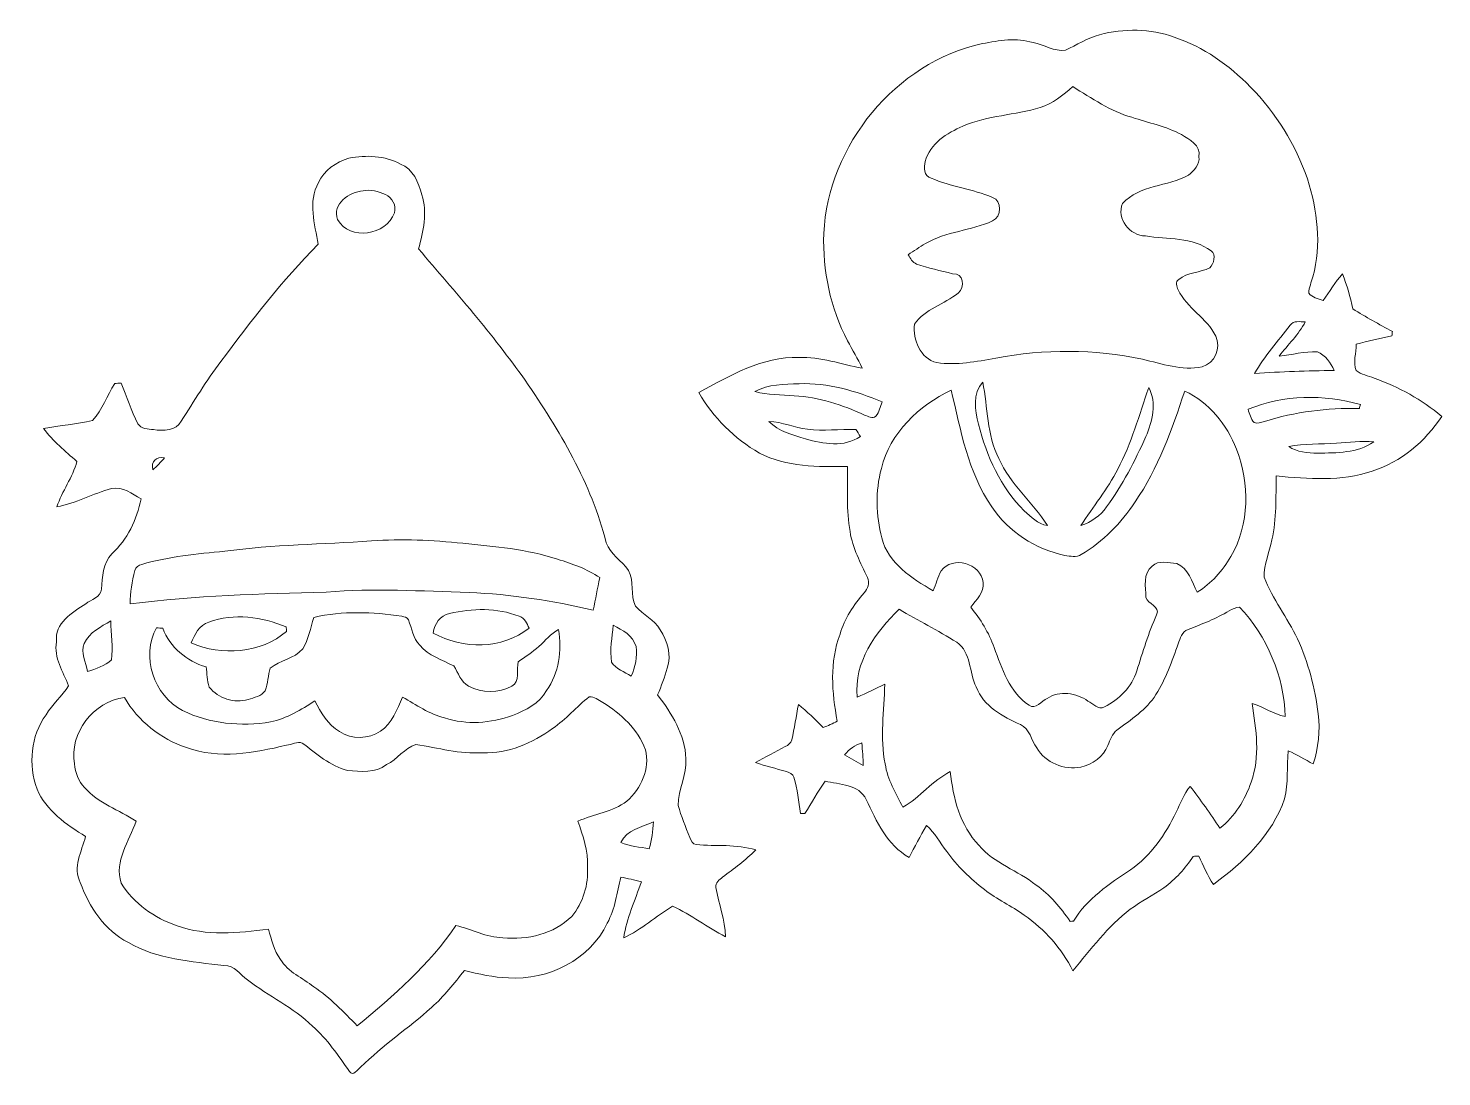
# Model space of a CAD drawing. Header units: centimetres. Extents: x -16.4 to 16.3, y -12.2 to 12.1.
import ezdxf

# ---------------------------------------------------------------- set-up
doc = ezdxf.new("R2010")
doc.units = ezdxf.units.CM
doc.header["$MEASUREMENT"] = 0
doc.layers.add('Layer 1', color=7, linetype='Continuous')

msp = doc.modelspace()

# ---------------------------------------------------------------- linework, layer by layer
at = {"layer": 'Layer 1', "color": 8, "lineweight": 9}
for points, knots in [([(8.41485, 11.99671), (8.97894, 12.14558), (9.59207, 12.13994), (10.14346, 11.93921), (10.14346, 11.93921), (10.82079, 11.71696), (11.41981, 11.29362), (11.91123, 10.78209), (11.91123, 10.78209), (12.51236, 10.18766), (12.95192, 9.44295), (13.23697, 8.65026), (13.23697, 8.65026), (13.46451, 7.92283), (13.56787, 7.1252), (13.36079, 6.38084), (13.36079, 6.38084), (13.32869, 6.25419), (13.26907, 6.13248), (13.26695, 6.00019), (13.26695, 6.00019), (13.34703, 5.89753), (13.47968, 5.86684), (13.59786, 5.83015), (13.59786, 5.83015), (13.74497, 6.03759), (13.8822, 6.25313), (14.04624, 6.44822), (14.04624, 6.44822), (14.15207, 6.18575), (14.22863, 5.91235), (14.2893, 5.63577), (14.2893, 5.63577), (14.58634, 5.44774), (14.89432, 5.277), (15.20547, 5.11296), (15.20547, 5.11296), (15.20265, 5.08756), (15.19735, 5.0364), (15.19488, 5.011), (15.19488, 5.011), (14.9169, 4.94821), (14.63891, 4.89035), (14.36445, 4.81556), (14.36445, 4.81556), (14.37115, 4.61554), (14.28754, 4.39823), (14.36233, 4.20385), (14.36233, 4.20385), (14.48404, 4.10966), (14.64596, 4.08814), (14.78496, 4.02605), (14.78496, 4.02605), (15.35363, 3.82673), (15.88598, 3.52757), (16.34988, 3.14199), (16.34988, 3.14199), (15.96782, 2.5599), (15.40796, 2.08013), (14.73768, 1.87058), (14.73768, 1.87058), (14.01978, 1.62928), (13.25178, 1.68925), (12.51201, 1.76016), (12.51201, 1.76016), (12.4979, 1.26556), (12.52577, 0.76497), (12.40865, 0.27955), (12.40865, 0.27955), (12.35679, -0.01114), (12.2252, -0.28913), (12.22802, -0.58864), (12.22802, -0.58864), (12.43087, -1.09346), (12.76707, -1.53091), (13.00519, -2.0188), (13.00519, -2.0188), (13.2539, -2.56984), (13.41336, -3.16109), (13.48532, -3.76117), (13.48532, -3.76117), (13.5326, -4.1524), (13.48426, -4.54716), (13.37173, -4.92322), (13.37173, -4.92322), (13.17594, -4.82338), (12.99002, -4.7045), (12.78965, -4.61419), (12.78965, -4.61419), (12.76001, -4.98566), (12.7907, -5.36631), (12.70463, -5.73214), (12.70463, -5.73214), (12.41394, -6.57034), (11.75071, -7.20216), (11.05327, -7.71722), (11.05327, -7.71722), (10.91745, -7.51084), (10.82291, -7.28119), (10.71602, -7.05964), (10.71602, -7.05964), (10.67263, -7.06176), (10.62923, -7.06458), (10.58655, -7.06776), (10.58655, -7.06776), (10.39993, -7.34504), (10.17521, -7.59763), (9.90428, -7.79518), (9.90428, -7.79518), (9.64851, -7.96663), (9.37581, -8.11127), (9.1257, -8.29154), (9.1257, -8.29154), (8.60253, -8.68912), (8.212, -9.22287), (7.79431, -9.72276), (7.79431, -9.72276), (7.53537, -9.20382), (7.14167, -8.76144), (6.66542, -8.43265), (6.66542, -8.43265), (6.37121, -8.21428), (6.03219, -8.06506), (5.74538, -7.83611), (5.74538, -7.83611), (5.41341, -7.58387), (5.10861, -7.29142), (4.86837, -6.94958), (4.86837, -6.94958), (4.70927, -6.75167), (4.59038, -6.51848), (4.39847, -6.34879), (4.39847, -6.34879), (4.25348, -6.59151), (4.12542, -6.84339), (3.9949, -7.09386), (3.9949, -7.09386), (3.4876, -6.79964), (3.24207, -6.25143), (2.99936, -5.74625), (2.99936, -5.74625), (2.83673, -5.38853), (2.37353, -5.40441), (2.04545, -5.31974), (2.04545, -5.31974), (1.88035, -5.56422), (1.73571, -5.82174), (1.57731, -6.0701), (1.57731, -6.0701), (1.55297, -6.07081), (1.50393, -6.07222), (1.47959, -6.07257), (1.47959, -6.07257), (1.43126, -5.79211), (1.41045, -5.5046), (1.32543, -5.2319), (1.32543, -5.2319), (1.3032, -5.15182), (1.21924, -5.12078), (1.14868, -5.09784), (1.14868, -5.09784), (0.91091, -5.02976), (0.67067, -4.9712), (0.43643, -4.89147), (0.43643, -4.89147), (0.65973, -4.75671), (0.89574, -4.64523), (1.12328, -4.51894), (1.12328, -4.51894), (1.18996, -4.4886), (1.25452, -4.43744), (1.27216, -4.36301), (1.27216, -4.36301), (1.34095, -4.09349), (1.37658, -3.81691), (1.42738, -3.54421), (1.42738, -3.54421), (1.63199, -3.70684), (1.81896, -3.88993), (1.99888, -4.07938), (1.99888, -4.07938), (2.11318, -4.0381), (2.2236, -3.98624), (2.33014, -3.92839), (2.33014, -3.92839), (2.20243, -3.26375), (2.14916, -2.55573), (2.39399, -1.91191), (2.39399, -1.91191), (2.49947, -1.55102), (2.70761, -1.23246), (2.9535, -0.95235), (2.9535, -0.95235), (3.03957, -0.86098), (3.09108, -0.71881), (3.03181, -0.60028), (3.03181, -0.60028), (2.86918, -0.25632), (2.6875, 0.08799), (2.62506, 0.46793), (2.62506, 0.46793), (2.53581, 0.96535), (2.57779, 1.47476), (2.5672, 1.97676), (2.5672, 1.97676), (1.87858, 1.97182), (1.15151, 1.95947), (0.52533, 2.29038), (0.52533, 2.29038), (-0.05429, 2.62552), (-0.55241, 3.11059), (-0.87979, 3.69585), (-0.87979, 3.69585), (-0.15836, 4.08355), (0.58988, 4.53334), (1.44043, 4.50935), (1.44043, 4.50935), (1.94243, 4.53087), (2.41904, 4.34849), (2.90622, 4.26029), (2.90622, 4.26029), (2.80568, 4.4776), (2.68292, 4.68363), (2.56791, 4.89318), (2.56791, 4.89318), (2.16539, 5.65447), (1.99041, 6.52548), (2.01616, 7.38308), (2.01616, 7.38308), (2.12094, 9.43554), (3.67775, 11.35007), (5.69811, 11.78857), (5.69811, 11.78857), (6.08158, 11.86477), (6.48868, 11.93497), (6.87109, 11.81291), (6.87109, 11.81291), (7.12333, 11.76881), (7.35722, 11.59877), (7.62075, 11.63511), (7.62075, 11.63511), (7.88286, 11.75894), (8.13227, 11.92016), (8.41485, 11.99671), (8.41485, 11.99671), (8.41485, 11.99671), (8.41485, 11.99671), (8.41485, 11.99671)], [0, 0, 0, 0, 0.01587302, 0.01587302, 0.01587302, 0.01587302, 0.03174603, 0.03174603, 0.03174603, 0.03174603, 0.04761905, 0.04761905, 0.04761905, 0.04761905, 0.06349206, 0.06349206, 0.06349206, 0.06349206, 0.07936508, 0.07936508, 0.07936508, 0.07936508, 0.0952381, 0.0952381, 0.0952381, 0.0952381, 0.11111111, 0.11111111, 0.11111111, 0.11111111, 0.12698413, 0.12698413, 0.12698413, 0.12698413, 0.14285714, 0.14285714, 0.14285714, 0.14285714, 0.15873016, 0.15873016, 0.15873016, 0.15873016, 0.17460317, 0.17460317, 0.17460317, 0.17460317, 0.19047619, 0.19047619, 0.19047619, 0.19047619, 0.20634921, 0.20634921, 0.20634921, 0.20634921, 0.22222222, 0.22222222, 0.22222222, 0.22222222, 0.23809524, 0.23809524, 0.23809524, 0.23809524, 0.25396825, 0.25396825, 0.25396825, 0.25396825, 0.26984127, 0.26984127, 0.26984127, 0.26984127, 0.28571429, 0.28571429, 0.28571429, 0.28571429, 0.3015873, 0.3015873, 0.3015873, 0.3015873, 0.31746032, 0.31746032, 0.31746032, 0.31746032, 0.33333333, 0.33333333, 0.33333333, 0.33333333, 0.34920635, 0.34920635, 0.34920635, 0.34920635, 0.36507937, 0.36507937, 0.36507937, 0.36507937, 0.38095238, 0.38095238, 0.38095238, 0.38095238, 0.3968254, 0.3968254, 0.3968254, 0.3968254, 0.41269841, 0.41269841, 0.41269841, 0.41269841, 0.42857143, 0.42857143, 0.42857143, 0.42857143, 0.44444444, 0.44444444, 0.44444444, 0.44444444, 0.46031746, 0.46031746, 0.46031746, 0.46031746, 0.47619048, 0.47619048, 0.47619048, 0.47619048, 0.49206349, 0.49206349, 0.49206349, 0.49206349, 0.50793651, 0.50793651, 0.50793651, 0.50793651, 0.52380952, 0.52380952, 0.52380952, 0.52380952, 0.53968254, 0.53968254, 0.53968254, 0.53968254, 0.55555556, 0.55555556, 0.55555556, 0.55555556, 0.57142857, 0.57142857, 0.57142857, 0.57142857, 0.58730159, 0.58730159, 0.58730159, 0.58730159, 0.6031746, 0.6031746, 0.6031746, 0.6031746, 0.61904762, 0.61904762, 0.61904762, 0.61904762, 0.63492063, 0.63492063, 0.63492063, 0.63492063, 0.65079365, 0.65079365, 0.65079365, 0.65079365, 0.66666667, 0.66666667, 0.66666667, 0.66666667, 0.68253968, 0.68253968, 0.68253968, 0.68253968, 0.6984127, 0.6984127, 0.6984127, 0.6984127, 0.71428571, 0.71428571, 0.71428571, 0.71428571, 0.73015873, 0.73015873, 0.73015873, 0.73015873, 0.74603175, 0.74603175, 0.74603175, 0.74603175, 0.76190476, 0.76190476, 0.76190476, 0.76190476, 0.77777778, 0.77777778, 0.77777778, 0.77777778, 0.79365079, 0.79365079, 0.79365079, 0.79365079, 0.80952381, 0.80952381, 0.80952381, 0.80952381, 0.82539683, 0.82539683, 0.82539683, 0.82539683, 0.84126984, 0.84126984, 0.84126984, 0.84126984, 0.85714286, 0.85714286, 0.85714286, 0.85714286, 0.87301587, 0.87301587, 0.87301587, 0.87301587, 0.88888889, 0.88888889, 0.88888889, 0.88888889, 0.9047619, 0.9047619, 0.9047619, 0.9047619, 0.92063492, 0.92063492, 0.92063492, 0.92063492, 0.93650794, 0.93650794, 0.93650794, 0.93650794, 0.95238095, 0.95238095, 0.95238095, 0.95238095, 0.96825397, 0.96825397, 0.96825397, 0.96825397, 1, 1, 1, 1]), ([(7.03937, 10.3069), (6.44882, 10.13122), (5.8184, 10.11922), (5.24585, 9.87757), (5.24585, 9.87757), (4.87613, 9.71671), (4.48279, 9.4687), (4.37096, 9.05631), (4.37096, 9.05631), (4.32933, 8.91837), (4.33462, 8.71199), (4.50783, 8.67142), (4.50783, 8.67142), (4.96186, 8.46364), (5.47162, 8.4206), (5.92988, 8.22199), (5.92988, 8.22199), (6.16095, 8.14967), (6.13873, 7.76302), (5.9327, 7.67624), (5.9327, 7.67624), (5.43352, 7.44376), (4.8525, 7.43776), (4.37625, 7.14884), (4.37625, 7.14884), (4.23655, 7.07228), (4.10673, 6.97809), (3.97408, 6.89131), (3.97408, 6.89131), (4.027, 6.81158), (4.07145, 6.71245), (4.1674, 6.67611), (4.1674, 6.67611), (4.43869, 6.57275), (4.72585, 6.52618), (5.0049, 6.44963), (5.0049, 6.44963), (5.26666, 6.47679), (5.29488, 6.12719), (5.13507, 6.00301), (5.13507, 6.00301), (4.80981, 5.74619), (4.36813, 5.62872), (4.11943, 5.28123), (4.11943, 5.28123), (4.08521, 4.92246), (4.25313, 4.48007), (4.6366, 4.388), (4.6366, 4.388), (5.09662, 4.32309), (5.55911, 4.41022), (6.01031, 4.49454), (6.01031, 4.49454), (7.13074, 4.70197), (8.29314, 4.71149), (9.40827, 4.46596), (9.40827, 4.46596), (9.86335, 4.36577), (10.32161, 4.18903), (10.79469, 4.29063), (10.79469, 4.29063), (11.08643, 4.37177), (11.23601, 4.73019), (11.10795, 5.0043), (11.10795, 5.0043), (10.90052, 5.42516), (10.44579, 5.65235), (10.23695, 6.07428), (10.23695, 6.07428), (10.20555, 6.15118), (10.15863, 6.26442), (10.24965, 6.31946), (10.24965, 6.31946), (10.45673, 6.48032), (10.74177, 6.4775), (10.97143, 6.58933), (10.97143, 6.58933), (11.06562, 6.68423), (11.12136, 6.88672), (11.00353, 6.98232), (11.00353, 6.98232), (10.56573, 7.30229), (9.98753, 7.25044), (9.47812, 7.32628), (9.47812, 7.32628), (9.11546, 7.33193), (8.79832, 7.72774), (8.94578, 8.08123), (8.94578, 8.08123), (9.34653, 8.51162), (9.98753, 8.47493), (10.47895, 8.73739), (10.47895, 8.73739), (10.60242, 8.8464), (10.74741, 8.98081), (10.71884, 9.16637), (10.71884, 9.16637), (10.76682, 9.43413), (10.49518, 9.56607), (10.31244, 9.67966), (10.31244, 9.67966), (9.95331, 9.87228), (9.54797, 9.95024), (9.1645, 10.07936), (9.1645, 10.07936), (8.66215, 10.218), (8.23211, 10.52527), (7.79184, 10.79127), (7.79184, 10.79127), (7.56571, 10.59794), (7.3297, 10.39333), (7.03937, 10.3069), (7.03937, 10.3069), (7.03937, 10.3069), (7.03937, 10.3069), (7.03937, 10.3069)], [0, 0, 0, 0, 0.03333333, 0.03333333, 0.03333333, 0.03333333, 0.06666667, 0.06666667, 0.06666667, 0.06666667, 0.1, 0.1, 0.1, 0.1, 0.13333333, 0.13333333, 0.13333333, 0.13333333, 0.16666667, 0.16666667, 0.16666667, 0.16666667, 0.2, 0.2, 0.2, 0.2, 0.23333333, 0.23333333, 0.23333333, 0.23333333, 0.26666667, 0.26666667, 0.26666667, 0.26666667, 0.3, 0.3, 0.3, 0.3, 0.33333333, 0.33333333, 0.33333333, 0.33333333, 0.36666667, 0.36666667, 0.36666667, 0.36666667, 0.4, 0.4, 0.4, 0.4, 0.43333333, 0.43333333, 0.43333333, 0.43333333, 0.46666667, 0.46666667, 0.46666667, 0.46666667, 0.5, 0.5, 0.5, 0.5, 0.53333333, 0.53333333, 0.53333333, 0.53333333, 0.56666667, 0.56666667, 0.56666667, 0.56666667, 0.6, 0.6, 0.6, 0.6, 0.63333333, 0.63333333, 0.63333333, 0.63333333, 0.66666667, 0.66666667, 0.66666667, 0.66666667, 0.7, 0.7, 0.7, 0.7, 0.73333333, 0.73333333, 0.73333333, 0.73333333, 0.76666667, 0.76666667, 0.76666667, 0.76666667, 0.8, 0.8, 0.8, 0.8, 0.83333333, 0.83333333, 0.83333333, 0.83333333, 0.86666667, 0.86666667, 0.86666667, 0.86666667, 0.9, 0.9, 0.9, 0.9, 0.93333333, 0.93333333, 0.93333333, 0.93333333, 1, 1, 1, 1]), ([(-8.99862, 9.12933), (-8.59751, 9.21329), (-8.16535, 9.1886), (-7.79952, 8.99351), (-7.79952, 8.99351), (-7.50672, 8.88662), (-7.38219, 8.56206), (-7.30775, 8.28478), (-7.30775, 8.28478), (-7.17052, 7.87027), (-7.27459, 7.43317), (-7.38042, 7.02466), (-7.38042, 7.02466), (-6.52882, 6.03371), (-5.66734, 5.04769), (-4.91063, 3.98054), (-4.91063, 3.98054), (-4.11617, 2.82025), (-3.37534, 1.58694), (-3.02926, 0.2104), (-3.02926, 0.2104), (-2.93472, -0.05524), (-2.67049, -0.20764), (-2.5128, -0.43165), (-2.5128, -0.43165), (-2.37345, -0.68601), (-2.47399, -1.00351), (-2.35052, -1.26033), (-2.35052, -1.26033), (-2.17625, -1.46141), (-1.91025, -1.57113), (-1.77725, -1.80925), (-1.77725, -1.80925), (-1.61498, -2.06784), (-1.50632, -2.39839), (-1.61251, -2.69931), (-1.61251, -2.69931), (-1.67036, -2.91098), (-1.75115, -3.11594), (-1.83652, -3.31773), (-1.83652, -3.31773), (-1.51514, -3.75588), (-1.19517, -4.23566), (-1.18318, -4.80045), (-1.18318, -4.80045), (-1.15707, -5.17334), (-1.36415, -5.51377), (-1.35851, -5.88383), (-1.35851, -5.88383), (-1.29254, -6.13889), (-1.18847, -6.38372), (-1.09145, -6.6289), (-1.09145, -6.6289), (-1.0597, -6.69487), (-1.03078, -6.78589), (-0.94435, -6.79471), (-0.94435, -6.79471), (-0.48291, -6.83386), (-0.00878, -6.77495), (0.44066, -6.91853), (0.44066, -6.91853), (0.20571, -7.15454), (-0.06417, -7.34962), (-0.33087, -7.54647), (-0.33087, -7.54647), (-0.40107, -7.60927), (-0.50867, -7.67982), (-0.48397, -7.78883), (-0.48397, -7.78883), (-0.41694, -8.17019), (-0.27407, -8.53849), (-0.26419, -8.92936), (-0.26419, -8.92936), (-0.68717, -8.72052), (-1.05759, -8.41642), (-1.48833, -8.22416), (-1.48833, -8.22416), (-1.8778, -8.44853), (-2.20623, -8.77485), (-2.62427, -8.95441), (-2.62427, -8.95441), (-2.55548, -8.50356), (-2.3604, -8.08517), (-2.21435, -7.65654), (-2.21435, -7.65654), (-2.37274, -7.61421), (-2.53361, -7.58175), (-2.69342, -7.54718), (-2.69342, -7.54718), (-2.78267, -7.90631), (-2.81936, -8.28554), (-3.00492, -8.61363), (-3.00492, -8.61363), (-3.40109, -9.46276), (-4.3797, -9.95559), (-5.29762, -9.88116), (-5.29762, -9.88116), (-5.64405, -9.87728), (-5.98342, -9.79861), (-6.3168, -9.71041), (-6.3168, -9.71041), (-6.55634, -10.00922), (-6.79164, -10.31578), (-7.0795, -10.57049), (-7.0795, -10.57049), (-7.61326, -11.05097), (-8.21792, -11.44855), (-8.72557, -11.95937), (-8.72557, -11.95937), (-8.79683, -12.00982), (-8.89878, -12.1788), (-8.98486, -12.05674), (-8.98486, -12.05674), (-9.24344, -11.68526), (-9.49956, -11.30709), (-9.84175, -11.00581), (-9.84175, -11.00581), (-10.28449, -10.56907), (-10.85917, -10.31084), (-11.34706, -9.93372), (-11.34706, -9.93372), (-11.52204, -9.81131), (-11.64904, -9.58447), (-11.89492, -9.60141), (-11.89492, -9.60141), (-12.6481, -9.50298), (-13.44044, -9.45641), (-14.11319, -9.06659), (-14.11319, -9.06659), (-14.66317, -8.78437), (-15.01983, -8.24074), (-15.22832, -7.67524), (-15.22832, -7.67524), (-15.40365, -7.31893), (-15.20151, -6.95451), (-15.10414, -6.60738), (-15.10414, -6.60738), (-15.55146, -6.3308), (-16.01784, -6.00695), (-16.23021, -5.50566), (-16.23021, -5.50566), (-16.43447, -4.94227), (-16.38508, -4.26988), (-16.02136, -3.78163), (-16.02136, -3.78163), (-15.87602, -3.53574), (-15.64671, -3.35195), (-15.50031, -3.10924), (-15.50031, -3.10924), (-15.62414, -2.77763), (-15.85027, -2.46506), (-15.77759, -2.08689), (-15.77759, -2.08689), (-15.8351, -1.65368), (-15.41247, -1.40603), (-15.10202, -1.20918), (-15.10202, -1.20918), (-14.97961, -1.1044), (-14.74748, -1.05748), (-14.73584, -0.86451), (-14.73584, -0.86451), (-14.72032, -0.58229), (-14.70021, -0.26938), (-14.49736, -0.04995), (-14.49736, -0.04995), (-14.13647, 0.28096), (-13.9114, 0.74839), (-13.81932, 1.2257), (-13.81932, 1.2257), (-14.02852, 1.34705), (-14.24089, 1.51744), (-14.50124, 1.4677), (-14.50124, 1.4677), (-14.93128, 1.34846), (-15.32957, 1.12621), (-15.77054, 1.04261), (-15.77054, 1.04261), (-15.64848, 1.40738), (-15.41, 1.72453), (-15.30452, 2.09776), (-15.30452, 2.09776), (-15.58039, 2.3306), (-15.85697, 2.56978), (-16.07816, 2.85694), (-16.07816, 2.85694), (-15.7028, 2.94267), (-15.31404, 2.95043), (-14.94116, 3.04674), (-14.94116, 3.04674), (-14.7175, 3.29544), (-14.60249, 3.62176), (-14.43034, 3.9054), (-14.43034, 3.9054), (-14.38059, 3.90893), (-14.33085, 3.9121), (-14.28076, 3.91492), (-14.28076, 3.91492), (-14.14459, 3.60236), (-14.0578, 3.26828), (-13.88953, 2.96983), (-13.88953, 2.96983), (-13.81685, 2.84636), (-13.65387, 2.85412), (-13.52899, 2.83366), (-13.52899, 2.83366), (-13.3078, 2.80826), (-13.00652, 2.79768), (-12.88587, 3.03016), (-12.88587, 3.03016), (-12.58778, 3.49476), (-12.3045, 3.96925), (-11.97183, 4.41093), (-11.97183, 4.41093), (-11.26557, 5.35637), (-10.54308, 6.29617), (-9.70982, 7.13473), (-9.70982, 7.13473), (-9.78954, 7.59969), (-9.95359, 8.12286), (-9.701, 8.56383), (-9.701, 8.56383), (-9.58211, 8.85875), (-9.29001, 9.0369), (-8.99862, 9.12933), (-8.99862, 9.12933), (-8.99862, 9.12933), (-8.99862, 9.12933), (-8.99862, 9.12933)], [0, 0, 0, 0, 0.01724138, 0.01724138, 0.01724138, 0.01724138, 0.03448276, 0.03448276, 0.03448276, 0.03448276, 0.05172414, 0.05172414, 0.05172414, 0.05172414, 0.06896552, 0.06896552, 0.06896552, 0.06896552, 0.0862069, 0.0862069, 0.0862069, 0.0862069, 0.10344828, 0.10344828, 0.10344828, 0.10344828, 0.12068966, 0.12068966, 0.12068966, 0.12068966, 0.13793103, 0.13793103, 0.13793103, 0.13793103, 0.15517241, 0.15517241, 0.15517241, 0.15517241, 0.17241379, 0.17241379, 0.17241379, 0.17241379, 0.18965517, 0.18965517, 0.18965517, 0.18965517, 0.20689655, 0.20689655, 0.20689655, 0.20689655, 0.22413793, 0.22413793, 0.22413793, 0.22413793, 0.24137931, 0.24137931, 0.24137931, 0.24137931, 0.25862069, 0.25862069, 0.25862069, 0.25862069, 0.27586207, 0.27586207, 0.27586207, 0.27586207, 0.29310345, 0.29310345, 0.29310345, 0.29310345, 0.31034483, 0.31034483, 0.31034483, 0.31034483, 0.32758621, 0.32758621, 0.32758621, 0.32758621, 0.34482759, 0.34482759, 0.34482759, 0.34482759, 0.36206897, 0.36206897, 0.36206897, 0.36206897, 0.37931034, 0.37931034, 0.37931034, 0.37931034, 0.39655172, 0.39655172, 0.39655172, 0.39655172, 0.4137931, 0.4137931, 0.4137931, 0.4137931, 0.43103448, 0.43103448, 0.43103448, 0.43103448, 0.44827586, 0.44827586, 0.44827586, 0.44827586, 0.46551724, 0.46551724, 0.46551724, 0.46551724, 0.48275862, 0.48275862, 0.48275862, 0.48275862, 0.5, 0.5, 0.5, 0.5, 0.51724138, 0.51724138, 0.51724138, 0.51724138, 0.53448276, 0.53448276, 0.53448276, 0.53448276, 0.55172414, 0.55172414, 0.55172414, 0.55172414, 0.56896552, 0.56896552, 0.56896552, 0.56896552, 0.5862069, 0.5862069, 0.5862069, 0.5862069, 0.60344828, 0.60344828, 0.60344828, 0.60344828, 0.62068966, 0.62068966, 0.62068966, 0.62068966, 0.63793103, 0.63793103, 0.63793103, 0.63793103, 0.65517241, 0.65517241, 0.65517241, 0.65517241, 0.67241379, 0.67241379, 0.67241379, 0.67241379, 0.68965517, 0.68965517, 0.68965517, 0.68965517, 0.70689655, 0.70689655, 0.70689655, 0.70689655, 0.72413793, 0.72413793, 0.72413793, 0.72413793, 0.74137931, 0.74137931, 0.74137931, 0.74137931, 0.75862069, 0.75862069, 0.75862069, 0.75862069, 0.77586207, 0.77586207, 0.77586207, 0.77586207, 0.79310345, 0.79310345, 0.79310345, 0.79310345, 0.81034483, 0.81034483, 0.81034483, 0.81034483, 0.82758621, 0.82758621, 0.82758621, 0.82758621, 0.84482759, 0.84482759, 0.84482759, 0.84482759, 0.86206897, 0.86206897, 0.86206897, 0.86206897, 0.87931034, 0.87931034, 0.87931034, 0.87931034, 0.89655172, 0.89655172, 0.89655172, 0.89655172, 0.9137931, 0.9137931, 0.9137931, 0.9137931, 0.93103448, 0.93103448, 0.93103448, 0.93103448, 0.94827586, 0.94827586, 0.94827586, 0.94827586, 0.96551724, 0.96551724, 0.96551724, 0.96551724, 1, 1, 1, 1]), ([(-8.66771, 8.37262), (-8.98662, 8.34687), (-9.39584, 8.0717), (-9.26249, 7.70693), (-9.26249, 7.70693), (-8.97957, 7.21128), (-8.12337, 7.34039), (-7.94169, 7.86215), (-7.94169, 7.86215), (-7.88807, 8.03007), (-7.99426, 8.22128), (-8.15195, 8.28937), (-8.15195, 8.28937), (-8.31387, 8.35569), (-8.49097, 8.41354), (-8.66771, 8.37262), (-8.66771, 8.37262), (-8.66771, 8.37262), (-8.66771, 8.37262), (-8.66771, 8.37262)], [0, 0, 0, 0, 0.16666667, 0.16666667, 0.16666667, 0.16666667, 0.33333333, 0.33333333, 0.33333333, 0.33333333, 0.5, 0.5, 0.5, 0.5, 0.66666667, 0.66666667, 0.66666667, 0.66666667, 1, 1, 1, 1]), ([(12.8348, 5.25407), (12.55293, 4.88753), (12.23402, 4.54251), (12.00824, 4.13717), (12.00824, 4.13717), (12.62349, 4.17527), (13.23873, 4.20279), (13.85574, 4.20491), (13.85574, 4.20491), (13.77425, 4.38271), (13.6543, 4.56615), (13.46486, 4.63847), (13.46486, 4.63847), (13.16747, 4.64835), (12.87678, 4.57215), (12.58292, 4.54004), (12.58292, 4.54004), (12.78047, 4.8071), (13.0313, 5.03817), (13.18546, 5.33591), (13.18546, 5.33591), (13.06411, 5.3285), (12.90994, 5.37542), (12.8348, 5.25407), (12.8348, 5.25407), (12.8348, 5.25407), (12.8348, 5.25407), (12.8348, 5.25407)], [0, 0, 0, 0, 0.125, 0.125, 0.125, 0.125, 0.25, 0.25, 0.25, 0.25, 0.375, 0.375, 0.375, 0.375, 0.5, 0.5, 0.5, 0.5, 0.625, 0.625, 0.625, 0.625, 0.75, 0.75, 0.75, 0.75, 1, 1, 1, 1]), ([(5.70234, 3.93785), (5.4621, 3.6708), (5.5263, 3.28416), (5.60391, 2.96136), (5.60391, 2.96136), (5.79371, 2.22265), (6.1165, 1.49346), (6.66613, 0.95053), (6.66613, 0.95053), (6.82311, 0.80801), (6.98151, 0.64185), (7.20411, 0.61116), (7.20411, 0.61116), (6.85733, 1.14985), (6.33663, 1.56719), (6.07593, 2.16409), (6.07593, 2.16409), (5.79759, 2.71407), (5.82158, 3.34907), (5.70234, 3.93785), (5.70234, 3.93785), (5.70234, 3.93785), (5.70234, 3.93785), (5.70234, 3.93785)], [0, 0, 0, 0, 0.14285714, 0.14285714, 0.14285714, 0.14285714, 0.28571429, 0.28571429, 0.28571429, 0.28571429, 0.42857143, 0.42857143, 0.42857143, 0.42857143, 0.57142857, 0.57142857, 0.57142857, 0.57142857, 0.71428571, 0.71428571, 0.71428571, 0.71428571, 1, 1, 1, 1]), ([(0.4202, 3.71596), (0.71653, 3.63411), (1.0298, 3.64752), (1.33389, 3.61894), (1.33389, 3.61894), (1.90363, 3.59248), (2.44867, 3.40551), (2.96337, 3.17127), (2.96337, 3.17127), (3.04451, 3.1441), (3.14717, 3.07566), (3.22478, 3.14622), (3.22478, 3.14622), (3.30733, 3.23724), (3.32673, 3.36812), (3.3733, 3.47677), (3.3733, 3.47677), (2.76123, 3.72866), (2.11212, 3.92656), (1.4422, 3.89975), (1.4422, 3.89975), (1.09718, 3.88388), (0.72817, 3.89234), (0.4202, 3.71596), (0.4202, 3.71596), (0.4202, 3.71596), (0.4202, 3.71596), (0.4202, 3.71596)], [0, 0, 0, 0, 0.125, 0.125, 0.125, 0.125, 0.25, 0.25, 0.25, 0.25, 0.375, 0.375, 0.375, 0.375, 0.5, 0.5, 0.5, 0.5, 0.625, 0.625, 0.625, 0.625, 0.75, 0.75, 0.75, 0.75, 1, 1, 1, 1]), ([(3.35213, 1.93125), (3.20961, 1.40597), (3.23501, 0.84611), (3.3599, 0.32012), (3.3599, 0.32012), (3.51406, -0.26796), (4.05734, -0.61757), (4.55264, -0.90402), (4.55264, -0.90402), (4.62213, -0.75339), (4.65918, -0.58899), (4.74067, -0.444), (4.74067, -0.444), (4.99185, -0.07535), (5.67412, -0.27361), (5.71116, -0.71105), (5.71116, -0.71105), (5.74467, -0.95094), (5.55841, -1.11675), (5.4247, -1.28291), (5.4247, -1.28291), (5.64907, -1.56724), (5.84839, -1.87522), (5.96657, -2.22024), (5.96657, -2.22024), (6.15037, -2.70636), (6.32252, -3.25811), (6.77761, -3.56044), (6.77761, -3.56044), (6.93283, -3.66627), (7.0683, -3.45214), (7.19988, -3.40416), (7.19988, -3.40416), (7.47999, -3.20907), (7.87651, -3.27257), (8.14286, -3.46448), (8.14286, -3.46448), (8.25927, -3.51458), (8.38451, -3.68215), (8.52421, -3.5996), (8.52421, -3.5996), (8.86464, -3.42074), (9.16626, -3.13993), (9.27668, -2.76104), (9.27668, -2.76104), (9.4178, -2.32289), (9.54868, -1.88086), (9.73776, -1.46035), (9.73776, -1.46035), (9.83231, -1.27232), (9.5261, -1.21094), (9.48976, -1.05819), (9.48976, -1.05819), (9.4813, -0.81054), (9.41321, -0.51244), (9.63228, -0.33041), (9.63228, -0.33041), (9.78363, -0.18788), (10.02034, -0.2595), (10.20308, -0.27431), (10.20308, -0.27431), (10.47754, -0.3805), (10.55445, -0.70118), (10.67933, -0.93824), (10.67933, -0.93824), (11.00247, -0.73187), (11.27094, -0.44541), (11.4572, -0.10992), (11.4572, -0.10992), (11.90453, 0.63762), (11.89041, 1.58377), (11.59091, 2.38175), (11.59091, 2.38175), (11.36125, 2.94972), (10.95696, 3.47042), (10.38758, 3.72724), (10.38758, 3.72724), (10.0916, 2.83719), (9.77481, 1.93584), (9.23717, 1.15832), (9.23717, 1.15832), (8.91615, 0.66796), (8.49352, 0.23792), (7.9894, -0.06441), (7.9894, -0.06441), (7.87439, -0.13532), (7.73399, -0.10181), (7.6091, -0.08381), (7.6091, -0.08381), (6.93001, 0.06259), (6.29642, 0.45876), (5.91401, 1.04543), (5.91401, 1.04543), (5.35732, 1.84306), (5.19646, 2.82449), (4.97068, 3.75088), (4.97068, 3.75088), (4.22491, 3.39387), (3.55004, 2.75922), (3.35213, 1.93125), (3.35213, 1.93125), (3.35213, 1.93125), (3.35213, 1.93125), (3.35213, 1.93125)], [0, 0, 0, 0, 0.03703704, 0.03703704, 0.03703704, 0.03703704, 0.07407407, 0.07407407, 0.07407407, 0.07407407, 0.11111111, 0.11111111, 0.11111111, 0.11111111, 0.14814815, 0.14814815, 0.14814815, 0.14814815, 0.18518519, 0.18518519, 0.18518519, 0.18518519, 0.22222222, 0.22222222, 0.22222222, 0.22222222, 0.25925926, 0.25925926, 0.25925926, 0.25925926, 0.2962963, 0.2962963, 0.2962963, 0.2962963, 0.33333333, 0.33333333, 0.33333333, 0.33333333, 0.37037037, 0.37037037, 0.37037037, 0.37037037, 0.40740741, 0.40740741, 0.40740741, 0.40740741, 0.44444444, 0.44444444, 0.44444444, 0.44444444, 0.48148148, 0.48148148, 0.48148148, 0.48148148, 0.51851852, 0.51851852, 0.51851852, 0.51851852, 0.55555556, 0.55555556, 0.55555556, 0.55555556, 0.59259259, 0.59259259, 0.59259259, 0.59259259, 0.62962963, 0.62962963, 0.62962963, 0.62962963, 0.66666667, 0.66666667, 0.66666667, 0.66666667, 0.7037037, 0.7037037, 0.7037037, 0.7037037, 0.74074074, 0.74074074, 0.74074074, 0.74074074, 0.77777778, 0.77777778, 0.77777778, 0.77777778, 0.81481481, 0.81481481, 0.81481481, 0.81481481, 0.85185185, 0.85185185, 0.85185185, 0.85185185, 0.88888889, 0.88888889, 0.88888889, 0.88888889, 0.92592593, 0.92592593, 0.92592593, 0.92592593, 1, 1, 1, 1]), ([(8.83395, 1.9182), (8.60253, 1.44936), (8.26033, 1.04825), (7.98128, 0.60904), (7.98128, 0.60904), (8.22153, 0.68101), (8.43108, 0.84011), (8.57677, 1.04261), (8.57677, 1.04261), (8.94825, 1.5439), (9.23082, 2.10553), (9.488, 2.67209), (9.488, 2.67209), (9.6337, 3.02733), (9.75011, 3.45314), (9.55432, 3.80979), (9.55432, 3.80979), (9.32925, 3.17515), (9.15815, 2.51404), (8.83395, 1.9182), (8.83395, 1.9182), (8.83395, 1.9182), (8.83395, 1.9182), (8.83395, 1.9182)], [0, 0, 0, 0, 0.14285714, 0.14285714, 0.14285714, 0.14285714, 0.28571429, 0.28571429, 0.28571429, 0.28571429, 0.42857143, 0.42857143, 0.42857143, 0.42857143, 0.57142857, 0.57142857, 0.57142857, 0.57142857, 0.71428571, 0.71428571, 0.71428571, 0.71428571, 1, 1, 1, 1]), ([(11.85866, 3.30532), (11.895, 3.2009), (11.91476, 3.0799), (11.99978, 3.00123), (11.99978, 3.00123), (12.07633, 2.96313), (12.16029, 3.00476), (12.23649, 3.0231), (12.23649, 3.0231), (12.94804, 3.24535), (13.69487, 3.34201), (14.43994, 3.32437), (14.43994, 3.32437), (14.44629, 3.34766), (14.45899, 3.39387), (14.46534, 3.41715), (14.46534, 3.41715), (13.61726, 3.65704), (12.67817, 3.64364), (11.85866, 3.30532), (11.85866, 3.30532), (11.85866, 3.30532), (11.85866, 3.30532), (11.85866, 3.30532)], [0, 0, 0, 0, 0.14285714, 0.14285714, 0.14285714, 0.14285714, 0.28571429, 0.28571429, 0.28571429, 0.28571429, 0.42857143, 0.42857143, 0.42857143, 0.42857143, 0.57142857, 0.57142857, 0.57142857, 0.57142857, 0.71428571, 0.71428571, 0.71428571, 0.71428571, 1, 1, 1, 1]), ([(0.74299, 3.02169), (0.96983, 2.79062), (1.2972, 2.7116), (1.59495, 2.61917), (1.59495, 2.61917), (2.00805, 2.50381), (2.48642, 2.4135), (2.86601, 2.67597), (2.86601, 2.67597), (2.83108, 2.72959), (2.80039, 2.78533), (2.75876, 2.83331), (2.75876, 2.83331), (2.38552, 2.84742), (2.01158, 2.79485), (1.63905, 2.84495), (1.63905, 2.84495), (1.3346, 2.87634), (1.05202, 3.0171), (0.74299, 3.02169), (0.74299, 3.02169), (0.74299, 3.02169), (0.74299, 3.02169), (0.74299, 3.02169)], [0, 0, 0, 0, 0.14285714, 0.14285714, 0.14285714, 0.14285714, 0.28571429, 0.28571429, 0.28571429, 0.28571429, 0.42857143, 0.42857143, 0.42857143, 0.42857143, 0.57142857, 0.57142857, 0.57142857, 0.57142857, 0.71428571, 0.71428571, 0.71428571, 0.71428571, 1, 1, 1, 1]), ([(13.90971, 2.51969), (13.54, 2.49323), (13.16712, 2.50663), (12.80129, 2.44313), (12.80129, 2.44313), (12.99496, 2.3059), (13.2405, 2.29603), (13.4698, 2.28721), (13.4698, 2.28721), (13.9076, 2.29814), (14.39937, 2.28262), (14.77261, 2.55355), (14.77261, 2.55355), (14.48439, 2.56872), (14.19617, 2.54367), (13.90971, 2.51969), (13.90971, 2.51969), (13.90971, 2.51969), (13.90971, 2.51969), (13.90971, 2.51969)], [0, 0, 0, 0, 0.16666667, 0.16666667, 0.16666667, 0.16666667, 0.33333333, 0.33333333, 0.33333333, 0.33333333, 0.5, 0.5, 0.5, 0.5, 0.66666667, 0.66666667, 0.66666667, 0.66666667, 1, 1, 1, 1]), ([(-13.54804, 1.89809), (-13.44926, 1.98488), (-13.35895, 2.08048), (-13.27393, 2.18031), (-13.27393, 2.18031), (-13.47889, 2.21524), (-13.58402, 2.10059), (-13.54804, 1.89809), (-13.54804, 1.89809), (-13.54804, 1.89809), (-13.54804, 1.89809), (-13.54804, 1.89809)], [0, 0, 0, 0, 0.25, 0.25, 0.25, 0.25, 0.5, 0.5, 0.5, 0.5, 1, 1, 1, 1]), ([(-8.47333, 0.25133), (-9.60822, 0.16983), (-10.74945, 0.16772), (-11.87799, 0.01285), (-11.87799, 0.01285), (-12.52287, -0.04924), (-13.1748, -0.1078), (-13.79851, -0.29195), (-13.79851, -0.29195), (-13.86801, -0.31488), (-13.94879, -0.35475), (-13.96608, -0.43306), (-13.96608, -0.43306), (-14.02535, -0.68706), (-14.07015, -0.94671), (-14.06909, -1.20812), (-14.06909, -1.20812), (-12.56238, -1.01233), (-11.04155, -0.97669), (-9.52461, -0.93683), (-9.52461, -0.93683), (-8.42112, -0.84299), (-7.31445, -0.91002), (-6.20991, -0.9453), (-6.20991, -0.9453), (-5.238, -0.9834), (-4.27563, -1.13756), (-3.32842, -1.35205), (-3.32842, -1.35205), (-3.27868, -1.10123), (-3.23105, -0.84969), (-3.17849, -0.59958), (-3.17849, -0.59958), (-3.47341, -0.39496), (-3.81843, -0.27784), (-4.1585, -0.17201), (-4.1585, -0.17201), (-4.86829, 0.06224), (-5.61795, 0.12186), (-6.35702, 0.19876), (-6.35702, 0.19876), (-7.0601, 0.26791), (-7.76777, 0.30671), (-8.47333, 0.25133), (-8.47333, 0.25133), (-8.47333, 0.25133), (-8.47333, 0.25133), (-8.47333, 0.25133)], [0, 0, 0, 0, 0.07692308, 0.07692308, 0.07692308, 0.07692308, 0.15384615, 0.15384615, 0.15384615, 0.15384615, 0.23076923, 0.23076923, 0.23076923, 0.23076923, 0.30769231, 0.30769231, 0.30769231, 0.30769231, 0.38461538, 0.38461538, 0.38461538, 0.38461538, 0.46153846, 0.46153846, 0.46153846, 0.46153846, 0.53846154, 0.53846154, 0.53846154, 0.53846154, 0.61538462, 0.61538462, 0.61538462, 0.61538462, 0.69230769, 0.69230769, 0.69230769, 0.69230769, 0.76923077, 0.76923077, 0.76923077, 0.76923077, 0.84615385, 0.84615385, 0.84615385, 0.84615385, 1, 1, 1, 1]), ([(-6.66393, -1.43389), (-6.88795, -1.4787), (-7.01389, -1.67131), (-7.03929, -1.88545), (-7.03929, -1.88545), (-6.35525, -2.27315), (-5.44614, -2.26292), (-4.81538, -1.77327), (-4.81538, -1.77327), (-4.87182, -1.66426), (-4.92015, -1.53267), (-5.05174, -1.49387), (-5.05174, -1.49387), (-5.56185, -1.29561), (-6.13759, -1.30936), (-6.66393, -1.43389), (-6.66393, -1.43389), (-6.66393, -1.43389), (-6.66393, -1.43389), (-6.66393, -1.43389)], [0, 0, 0, 0, 0.16666667, 0.16666667, 0.16666667, 0.16666667, 0.33333333, 0.33333333, 0.33333333, 0.33333333, 0.5, 0.5, 0.5, 0.5, 0.66666667, 0.66666667, 0.66666667, 0.66666667, 1, 1, 1, 1]), ([(11.41946, -1.37251), (11.11642, -1.54643), (10.79328, -1.67978), (10.4666, -1.80149), (10.4666, -1.80149), (10.32585, -1.84947), (10.28528, -2.01033), (10.238, -2.13275), (10.238, -2.13275), (10.09478, -2.53809), (9.94908, -2.94661), (9.72189, -3.31385), (9.72189, -3.31385), (9.49329, -3.66098), (9.14616, -3.8984), (8.8156, -4.13758), (8.8156, -4.13758), (8.70342, -4.22472), (8.66356, -4.36724), (8.60605, -4.49071), (8.60605, -4.49071), (8.50057, -4.75071), (8.24904, -4.9331), (7.98058, -4.9973), (7.98058, -4.9973), (7.59288, -5.06751), (7.15649, -4.89711), (6.95682, -4.54963), (6.95682, -4.54963), (6.82276, -4.37641), (6.80054, -4.10336), (6.57758, -4.01023), (6.57758, -4.01023), (6.16942, -3.81938), (5.7168, -3.58866), (5.55311, -3.13534), (5.55311, -3.13534), (5.37955, -2.79773), (5.4434, -2.33489), (5.10015, -2.09817), (5.10015, -2.09817), (4.66553, -1.82513), (4.20374, -1.59829), (3.76418, -1.33335), (3.76418, -1.33335), (3.21349, -1.86499), (2.71078, -2.56208), (2.79263, -3.371), (2.79263, -3.371), (3.0117, -3.28492), (3.21808, -3.17062), (3.43222, -3.07325), (3.43222, -3.07325), (3.4107, -3.68885), (3.32391, -4.31221), (3.44033, -4.92287), (3.44033, -4.92287), (3.49854, -5.28411), (3.68092, -5.60761), (3.85167, -5.92546), (3.85167, -5.92546), (4.24995, -5.6958), (4.53606, -5.30951), (4.95092, -5.10031), (4.95092, -5.10031), (5.01619, -5.71238), (5.17741, -6.34703), (5.61027, -6.80741), (5.61027, -6.80741), (5.96939, -7.22968), (6.51867, -7.39337), (6.94165, -7.73451), (6.94165, -7.73451), (7.26761, -7.94829), (7.50715, -8.26191), (7.73258, -8.57447), (7.73258, -8.57447), (7.75198, -8.57341), (7.79078, -8.57129), (7.81019, -8.57024), (7.81019, -8.57024), (8.11605, -8.0453), (8.63957, -7.70805), (9.13169, -7.37749), (9.13169, -7.37749), (9.60794, -7.04871), (9.94379, -6.55446), (10.18861, -6.038), (10.18861, -6.038), (10.28986, -5.83621), (10.36818, -5.6189), (10.51246, -5.44216), (10.51246, -5.44216), (10.76082, -5.75189), (10.97884, -6.08456), (11.20638, -6.40982), (11.20638, -6.40982), (11.55316, -6.14101), (11.79375, -5.75754), (11.9271, -5.34232), (11.9271, -5.34232), (12.1483, -4.75636), (12.04317, -4.11889), (11.9518, -3.51775), (11.9518, -3.51775), (12.21391, -3.60383), (12.44816, -3.76011), (12.71733, -3.82467), (12.71733, -3.82467), (12.6951, -2.88311), (12.30105, -1.96553), (11.65864, -1.28114), (11.65864, -1.28114), (11.57045, -1.28326), (11.4946, -1.33229), (11.41946, -1.37251), (11.41946, -1.37251), (11.41946, -1.37251), (11.41946, -1.37251), (11.41946, -1.37251)], [0, 0, 0, 0, 0.03225806, 0.03225806, 0.03225806, 0.03225806, 0.06451613, 0.06451613, 0.06451613, 0.06451613, 0.09677419, 0.09677419, 0.09677419, 0.09677419, 0.12903226, 0.12903226, 0.12903226, 0.12903226, 0.16129032, 0.16129032, 0.16129032, 0.16129032, 0.19354839, 0.19354839, 0.19354839, 0.19354839, 0.22580645, 0.22580645, 0.22580645, 0.22580645, 0.25806452, 0.25806452, 0.25806452, 0.25806452, 0.29032258, 0.29032258, 0.29032258, 0.29032258, 0.32258065, 0.32258065, 0.32258065, 0.32258065, 0.35483871, 0.35483871, 0.35483871, 0.35483871, 0.38709677, 0.38709677, 0.38709677, 0.38709677, 0.41935484, 0.41935484, 0.41935484, 0.41935484, 0.4516129, 0.4516129, 0.4516129, 0.4516129, 0.48387097, 0.48387097, 0.48387097, 0.48387097, 0.51612903, 0.51612903, 0.51612903, 0.51612903, 0.5483871, 0.5483871, 0.5483871, 0.5483871, 0.58064516, 0.58064516, 0.58064516, 0.58064516, 0.61290323, 0.61290323, 0.61290323, 0.61290323, 0.64516129, 0.64516129, 0.64516129, 0.64516129, 0.67741935, 0.67741935, 0.67741935, 0.67741935, 0.70967742, 0.70967742, 0.70967742, 0.70967742, 0.74193548, 0.74193548, 0.74193548, 0.74193548, 0.77419355, 0.77419355, 0.77419355, 0.77419355, 0.80645161, 0.80645161, 0.80645161, 0.80645161, 0.83870968, 0.83870968, 0.83870968, 0.83870968, 0.87096774, 0.87096774, 0.87096774, 0.87096774, 0.90322581, 0.90322581, 0.90322581, 0.90322581, 0.93548387, 0.93548387, 0.93548387, 0.93548387, 1, 1, 1, 1]), ([(-15.13942, -2.12463), (-15.21491, -2.34053), (-15.10943, -2.56843), (-15.05687, -2.77833), (-15.05687, -2.77833), (-14.86496, -2.71483), (-14.65611, -2.64639), (-14.50654, -2.50881), (-14.50654, -2.50881), (-14.45785, -2.21247), (-14.52241, -1.90238), (-14.51888, -1.60252), (-14.51888, -1.60252), (-14.75101, -1.7394), (-15.01595, -1.87028), (-15.13942, -2.12463), (-15.13942, -2.12463), (-15.13942, -2.12463), (-15.13942, -2.12463), (-15.13942, -2.12463)], [0, 0, 0, 0, 0.16666667, 0.16666667, 0.16666667, 0.16666667, 0.33333333, 0.33333333, 0.33333333, 0.33333333, 0.5, 0.5, 0.5, 0.5, 0.66666667, 0.66666667, 0.66666667, 0.66666667, 1, 1, 1, 1]), ([(-9.81459, -1.52385), (-9.89185, -1.76939), (-9.92783, -2.03503), (-10.06965, -2.2541), (-10.06965, -2.2541), (-10.26509, -2.48411), (-10.59352, -2.51481), (-10.82071, -2.69684), (-10.82071, -2.69684), (-10.88245, -2.86476), (-10.86552, -3.05703), (-10.9403, -3.22212), (-10.9403, -3.22212), (-11.02427, -3.35265), (-11.1943, -3.38299), (-11.33118, -3.42427), (-11.33118, -3.42427), (-11.65292, -3.52904), (-12.02933, -3.40239), (-12.2357, -3.13781), (-12.2357, -3.13781), (-12.30062, -2.99176), (-12.28227, -2.8249), (-12.31155, -2.67179), (-12.31155, -2.67179), (-12.75887, -2.53562), (-13.14658, -2.21953), (-13.31379, -1.77538), (-13.31379, -1.77538), (-13.36248, -1.77115), (-13.41081, -1.76692), (-13.45949, -1.76268), (-13.45949, -1.76268), (-13.82391, -2.43402), (-13.52229, -3.33008), (-12.85483, -3.68215), (-12.85483, -3.68215), (-12.22794, -3.98977), (-11.4991, -4.06421), (-10.81436, -3.94497), (-10.81436, -3.94497), (-10.4383, -3.86806), (-10.10599, -3.6638), (-9.78743, -3.45919), (-9.78743, -3.45919), (-9.64385, -3.72836), (-9.49321, -4.01623), (-9.21275, -4.16792), (-9.21275, -4.16792), (-8.93547, -4.36019), (-8.54353, -4.34466), (-8.26519, -4.16439), (-8.26519, -4.16439), (-7.99532, -3.97848), (-7.88701, -3.65604), (-7.75119, -3.37347), (-7.75119, -3.37347), (-7.4344, -3.54633), (-7.13736, -3.77034), (-6.77929, -3.85148), (-6.77929, -3.85148), (-6.26917, -4.02364), (-5.70649, -3.97813), (-5.20414, -3.79962), (-5.20414, -3.79962), (-4.89969, -3.67333), (-4.57937, -3.52093), (-4.41462, -3.21683), (-4.41462, -3.21683), (-4.11652, -2.81361), (-4.06467, -2.29079), (-4.1331, -1.80678), (-4.1331, -1.80678), (-4.31655, -1.89674), (-4.4379, -2.06501), (-4.5896, -2.19519), (-4.5896, -2.19519), (-4.74024, -2.32819), (-4.9078, -2.43966), (-5.07326, -2.5522), (-5.07326, -2.5522), (-5.11383, -2.73635), (-5.01717, -3.01293), (-5.2179, -3.11735), (-5.2179, -3.11735), (-5.52658, -3.27645), (-5.91463, -3.28069), (-6.22225, -3.11664), (-6.22225, -3.11664), (-6.40005, -3.01857), (-6.4632, -2.81008), (-6.56445, -2.64921), (-6.56445, -2.64921), (-6.8375, -2.50951), (-7.149, -2.40827), (-7.35573, -2.16944), (-7.35573, -2.16944), (-7.50989, -2.0061), (-7.53424, -1.77609), (-7.61855, -1.57783), (-7.61855, -1.57783), (-7.64007, -1.51468), (-7.71697, -1.51327), (-7.7706, -1.49634), (-7.7706, -1.49634), (-8.44617, -1.39368), (-9.14537, -1.36651), (-9.81459, -1.52385), (-9.81459, -1.52385), (-9.81459, -1.52385), (-9.81459, -1.52385), (-9.81459, -1.52385)], [0, 0, 0, 0, 0.03448276, 0.03448276, 0.03448276, 0.03448276, 0.06896552, 0.06896552, 0.06896552, 0.06896552, 0.10344828, 0.10344828, 0.10344828, 0.10344828, 0.13793103, 0.13793103, 0.13793103, 0.13793103, 0.17241379, 0.17241379, 0.17241379, 0.17241379, 0.20689655, 0.20689655, 0.20689655, 0.20689655, 0.24137931, 0.24137931, 0.24137931, 0.24137931, 0.27586207, 0.27586207, 0.27586207, 0.27586207, 0.31034483, 0.31034483, 0.31034483, 0.31034483, 0.34482759, 0.34482759, 0.34482759, 0.34482759, 0.37931034, 0.37931034, 0.37931034, 0.37931034, 0.4137931, 0.4137931, 0.4137931, 0.4137931, 0.44827586, 0.44827586, 0.44827586, 0.44827586, 0.48275862, 0.48275862, 0.48275862, 0.48275862, 0.51724138, 0.51724138, 0.51724138, 0.51724138, 0.55172414, 0.55172414, 0.55172414, 0.55172414, 0.5862069, 0.5862069, 0.5862069, 0.5862069, 0.62068966, 0.62068966, 0.62068966, 0.62068966, 0.65517241, 0.65517241, 0.65517241, 0.65517241, 0.68965517, 0.68965517, 0.68965517, 0.68965517, 0.72413793, 0.72413793, 0.72413793, 0.72413793, 0.75862069, 0.75862069, 0.75862069, 0.75862069, 0.79310345, 0.79310345, 0.79310345, 0.79310345, 0.82758621, 0.82758621, 0.82758621, 0.82758621, 0.86206897, 0.86206897, 0.86206897, 0.86206897, 0.89655172, 0.89655172, 0.89655172, 0.89655172, 0.93103448, 0.93103448, 0.93103448, 0.93103448, 1, 1, 1, 1]), ([(-12.24594, -1.63145), (-12.47595, -1.69742), (-12.57155, -1.91649), (-12.65798, -2.11546), (-12.65798, -2.11546), (-11.94537, -2.42449), (-11.04579, -2.35676), (-10.44112, -1.84664), (-10.44112, -1.84664), (-10.4443, -1.82054), (-10.45065, -1.76833), (-10.45382, -1.74222), (-10.45382, -1.74222), (-11.01404, -1.50269), (-11.66385, -1.42155), (-12.24594, -1.63145), (-12.24594, -1.63145), (-12.24594, -1.63145), (-12.24594, -1.63145), (-12.24594, -1.63145)], [0, 0, 0, 0, 0.16666667, 0.16666667, 0.16666667, 0.16666667, 0.33333333, 0.33333333, 0.33333333, 0.33333333, 0.5, 0.5, 0.5, 0.5, 0.66666667, 0.66666667, 0.66666667, 0.66666667, 1, 1, 1, 1]), ([(-2.86804, -1.70342), (-2.89168, -1.98634), (-2.94707, -2.27421), (-2.9072, -2.55714), (-2.9072, -2.55714), (-2.8056, -2.71942), (-2.60487, -2.78256), (-2.4493, -2.88522), (-2.4493, -2.88522), (-2.35193, -2.67073), (-2.30572, -2.43543), (-2.33817, -2.19907), (-2.33817, -2.19907), (-2.40414, -1.94119), (-2.6532, -1.81878), (-2.86804, -1.70342), (-2.86804, -1.70342), (-2.86804, -1.70342), (-2.86804, -1.70342), (-2.86804, -1.70342)], [0, 0, 0, 0, 0.16666667, 0.16666667, 0.16666667, 0.16666667, 0.33333333, 0.33333333, 0.33333333, 0.33333333, 0.5, 0.5, 0.5, 0.5, 0.66666667, 0.66666667, 0.66666667, 0.66666667, 1, 1, 1, 1]), ([(-3.42367, -3.36359), (-3.71789, -3.59536), (-3.96165, -3.88746), (-4.27457, -4.09772), (-4.27457, -4.09772), (-4.74024, -4.44344), (-5.30715, -4.68686), (-5.89664, -4.66111), (-5.89664, -4.66111), (-6.42334, -4.69744), (-6.93275, -4.54857), (-7.44604, -4.47025), (-7.44604, -4.47025), (-7.70815, -4.55986), (-7.87784, -4.81421), (-8.12443, -4.93804), (-8.12443, -4.93804), (-8.38337, -5.13806), (-8.72345, -5.10384), (-9.02754, -5.07174), (-9.02754, -5.07174), (-9.43994, -4.97719), (-9.74615, -4.67522), (-10.07812, -4.43709), (-10.07812, -4.43709), (-10.19524, -4.39264), (-10.32718, -4.48119), (-10.44642, -4.48613), (-10.44642, -4.48613), (-11.19854, -4.67028), (-12.01592, -4.81386), (-12.76522, -4.54187), (-12.76522, -4.54187), (-13.36565, -4.34749), (-13.88424, -3.92415), (-14.20526, -3.38123), (-14.20526, -3.38123), (-14.92105, -3.46519), (-15.48761, -4.20884), (-15.36555, -4.92322), (-15.36555, -4.92322), (-15.34085, -5.12078), (-15.2763, -5.32292), (-15.13201, -5.4665), (-15.13201, -5.4665), (-14.80992, -5.83586), (-14.33085, -5.98861), (-13.93115, -6.25037), (-13.93115, -6.25037), (-14.10049, -6.7118), (-14.43669, -7.17182), (-14.28358, -7.68653), (-14.28358, -7.68653), (-13.99254, -8.16137), (-13.50359, -8.49474), (-12.98359, -8.67677), (-12.98359, -8.67677), (-12.30238, -8.92125), (-11.56684, -8.84364), (-10.86481, -8.75509), (-10.86481, -8.75509), (-10.78896, -8.99498), (-10.73781, -9.25074), (-10.58365, -9.45712), (-10.58365, -9.45712), (-10.41079, -9.75522), (-10.06824, -9.88398), (-9.81247, -10.09494), (-9.81247, -10.09494), (-9.43112, -10.34471), (-9.11821, -10.67491), (-8.80247, -10.99911), (-8.80247, -10.99911), (-7.96498, -10.30273), (-7.12572, -9.58447), (-6.51859, -8.66901), (-6.51859, -8.66901), (-6.15135, -8.75756), (-5.80915, -8.95088), (-5.42392, -8.953), (-5.42392, -8.953), (-4.85559, -9.00839), (-4.24388, -8.87221), (-3.82866, -8.45911), (-3.82866, -8.45911), (-3.56584, -8.13985), (-3.43637, -7.72039), (-3.46318, -7.308), (-3.46318, -7.308), (-3.44378, -6.93899), (-3.56795, -6.59045), (-3.68684, -6.24825), (-3.68684, -6.24825), (-3.31078, -6.09056), (-2.88533, -6.03129), (-2.55054, -5.78682), (-2.55054, -5.78682), (-2.22599, -5.4926), (-2.00585, -5.03505), (-2.12192, -4.59196), (-2.12192, -4.59196), (-2.29372, -4.11324), (-2.68742, -3.75835), (-3.1097, -3.49659), (-3.1097, -3.49659), (-3.20742, -3.44155), (-3.30443, -3.35724), (-3.42367, -3.36359), (-3.42367, -3.36359), (-3.42367, -3.36359), (-3.42367, -3.36359), (-3.42367, -3.36359)], [0, 0, 0, 0, 0.03448276, 0.03448276, 0.03448276, 0.03448276, 0.06896552, 0.06896552, 0.06896552, 0.06896552, 0.10344828, 0.10344828, 0.10344828, 0.10344828, 0.13793103, 0.13793103, 0.13793103, 0.13793103, 0.17241379, 0.17241379, 0.17241379, 0.17241379, 0.20689655, 0.20689655, 0.20689655, 0.20689655, 0.24137931, 0.24137931, 0.24137931, 0.24137931, 0.27586207, 0.27586207, 0.27586207, 0.27586207, 0.31034483, 0.31034483, 0.31034483, 0.31034483, 0.34482759, 0.34482759, 0.34482759, 0.34482759, 0.37931034, 0.37931034, 0.37931034, 0.37931034, 0.4137931, 0.4137931, 0.4137931, 0.4137931, 0.44827586, 0.44827586, 0.44827586, 0.44827586, 0.48275862, 0.48275862, 0.48275862, 0.48275862, 0.51724138, 0.51724138, 0.51724138, 0.51724138, 0.55172414, 0.55172414, 0.55172414, 0.55172414, 0.5862069, 0.5862069, 0.5862069, 0.5862069, 0.62068966, 0.62068966, 0.62068966, 0.62068966, 0.65517241, 0.65517241, 0.65517241, 0.65517241, 0.68965517, 0.68965517, 0.68965517, 0.68965517, 0.72413793, 0.72413793, 0.72413793, 0.72413793, 0.75862069, 0.75862069, 0.75862069, 0.75862069, 0.79310345, 0.79310345, 0.79310345, 0.79310345, 0.82758621, 0.82758621, 0.82758621, 0.82758621, 0.86206897, 0.86206897, 0.86206897, 0.86206897, 0.89655172, 0.89655172, 0.89655172, 0.89655172, 0.93103448, 0.93103448, 0.93103448, 0.93103448, 1, 1, 1, 1]), ([(2.50053, -4.70908), (2.6427, -4.7941), (2.78487, -4.87983), (2.93092, -4.95956), (2.93092, -4.95956), (2.92986, -4.78387), (2.91257, -4.60784), (2.90199, -4.43356), (2.90199, -4.43356), (2.74218, -4.48048), (2.60319, -4.57891), (2.50053, -4.70908)], [0, 0, 0, 0, 0.25, 0.25, 0.25, 0.25, 0.5, 0.5, 0.5, 0.5, 1, 1, 1, 1]), ([(-2.68919, -6.74532), (-2.47928, -6.83281), (-2.25139, -6.8508), (-2.02949, -6.8896), (-2.02949, -6.8896), (-1.97904, -6.68534), (-1.94306, -6.47756), (-1.93389, -6.26766), (-1.93389, -6.26766), (-2.20024, -6.39289), (-2.55901, -6.4444), (-2.68919, -6.74532)], [0, 0, 0, 0, 0.25, 0.25, 0.25, 0.25, 0.5, 0.5, 0.5, 0.5, 1, 1, 1, 1])]:
    msp.add_open_spline(points, degree=3, knots=knots, dxfattribs=at)

doc.saveas('drawing.dxf')
